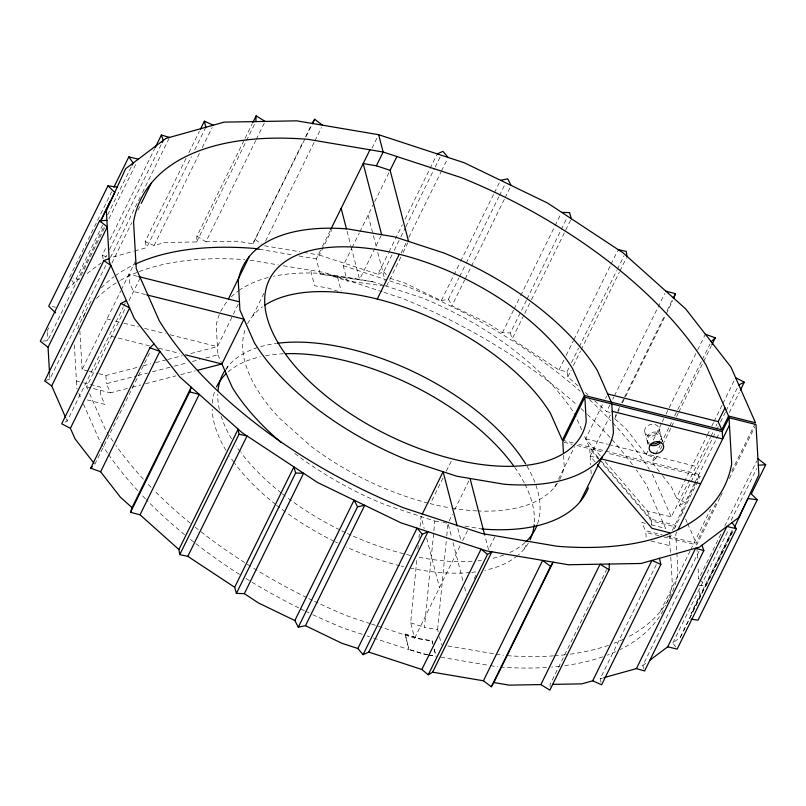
<?xml version="1.0" encoding="UTF-8"?>
<svg xmlns="http://www.w3.org/2000/svg" width="806" height="806" viewBox="0 0 806 806"><rect width="100%" height="100%" fill="white"/><g stroke="black" fill="none" stroke-linecap="round" stroke-linejoin="round"><path stroke-width="0.6" stroke-dasharray="4.03 3.02" d="M186.105 158.329L145.14 241.568L154.067 245.558L164.988 242.505L196.644 241.941L196.896 236.229L244.5 139.488M550.014 686.702L550.115 684.415L606.586 569.661M371.556 624.046L414.637 638.161L410.667 622.826L417.024 557.792M417.881 549.037L418.254 545.289M418.989 537.783L419.352 534.035M420.087 526.53L421.064 516.525L424.188 528.575M438.212 631.924L437.608 629.567L424.43 627.34L434.827 521.039L385.661 504.919A203.968 101.989 26.2 0 1 294.291 453.093M437.608 629.567L446.665 537.018M446.786 535.768L448.005 523.265M657.162 455.944L656.054 458.191L646.14 454.604L626.373 429.185L614.676 418.717L616.197 414.012M47.121 331.175L48.612 327.941M675.72 647.057L672.839 642.956L680.355 637.294L732.503 530.046M69.598 277.254L111.671 191.757M66.404 289.072L73.93 283.41L102.715 224.914M107.692 214.789L131.499 166.409M42.758 341.069L47.675 340.737L103.591 227.111M104.538 227.786L79.069 279.541L73.155 278.11M108.961 218.789L136.083 163.668M103.269 258.625L102.161 255.411L106.583 246.414M109.898 239.664L154.732 148.546M105.677 257.396L106.785 255.139M109.545 249.517L161.563 143.78M45.72 380.553L49.881 378.991L105.777 265.375M140.244 197.027L110.362 257.769L133.574 251.281M142.461 192.523L169.018 138.531M111.923 263.058L131.852 222.557M137.937 210.185L140.707 204.563M88.045 371.012L82.091 369.521L120.739 290.996M121.283 289.878L135.257 261.476M188.876 152.697L199.384 131.328M134.763 250.948L146.591 247.644L191.425 156.525M194.75 149.775L205.822 127.277M65.004 422.163L67.19 421.064L123.106 307.439M123.661 306.32L125.323 302.945M154.067 245.558L200.009 152.193M202.215 147.689L212.18 127.439M87.582 389.117L86.595 386.87L125.232 308.335M129.091 300.497L140.274 277.758M245.054 138.37L252.248 123.741M196.644 241.941L255.321 122.703M94.826 464.327L150.742 350.701M196.896 236.229L205.913 241.78L255.724 140.536M256.278 139.418L264.58 122.542M205.913 241.78L237.569 241.226L252.883 243.815L303.247 141.443M305.464 136.949L311.549 124.577M252.883 243.815L311.892 124.88M265.567 241.085L314.28 142.098M314.834 140.969L321.473 127.469M190.76 353.532L217.419 346.63L232.853 315.277M233.397 314.159L238.908 302.955M226.456 369.43L227.997 366.297M252.862 315.761L263.884 293.364M581.731 429.84L575.333 415.332A203.968 101.989 26.2 0 0 421.931 297.817L372.765 281.707L320.254 274.242L316.274 258.907L321.806 247.674M322.36 246.555L330.097 230.828M303.63 252.399L319.408 255.069L331.588 230.315M371.999 148.193L377.53 136.939M384.069 285.888L347.195 280.982L343.225 265.648L351.507 248.802M352.061 247.684L359.244 233.085M359.798 231.957L374.145 202.79M374.699 201.671L390.124 170.318M320.254 274.242L359.587 279.481L381.077 235.805M319.408 255.069L377.984 274.262L388.492 252.893M389.046 251.774L402.335 224.773M405.106 219.151L429.457 169.663M430.011 168.535L436.651 155.034M377.984 274.262L383.686 271.713L391.988 254.837M394.205 250.334L400.29 237.961M400.844 236.843L405.267 227.846M405.821 226.718L434.605 168.232M435.159 167.104L440.136 156.979M401.096 253.104L406.083 242.979M408.844 237.357L440.953 172.121M441.507 170.993L447.592 158.621M400.854 257.104L386.527 286.221L385.903 283.803M403.06 252.621L408.571 241.427M390.054 278.221L404.914 283.097L441.285 300.678L460.105 262.434M460.659 261.305L493.856 193.823M494.41 192.694L499.952 181.451M441.285 300.678L448.468 299.177L458.987 277.808M459.541 276.68L465.626 264.308M466.18 263.189L498.833 196.825M499.388 195.707L504.919 184.453M526.419 300.336L510.369 332.949L502.42 332.717L488.285 323.397L451.924 305.817L464.659 279.954M465.213 278.826L504.506 198.971M505.06 197.843L510.037 187.717M502.42 332.717L513.493 310.229M514.047 309.101L520.132 296.729M520.686 295.601L554.447 226.99M555.002 225.871L560.533 214.618M526.973 299.207L567.374 217.106M443.008 477.938L430.333 503.69A174.408 87.209 26.2 0 0 450.242 507.901M446.312 471.218L451.823 460.025M578.023 385.923L567.857 376.825L567.001 371.727L558.961 370.014L512.092 339.094L524.263 314.35M524.817 313.232L530.902 300.86M531.456 299.731L571.303 218.748M449.113 521.029L452.418 514.309M454.614 509.825L468.941 480.708M427.613 654.835L408.985 649.646L405.146 634.04L418.908 638.553L432.087 640.78L433.003 644.326M405.146 634.04L408.985 649.646L370.689 637.093M414.637 638.161L460.992 543.959M462.594 540.715L468.326 529.058M405.015 634.312L418.908 638.553M558.961 370.014L563.948 359.889M566.165 355.396L573.358 340.767M573.912 339.648L610.444 265.416M610.998 264.287L617.638 250.787M432.56 643.41L432.087 640.78M567.001 371.727L569.217 367.224M571.434 362.73L578.627 348.101M579.182 346.983L616.822 270.494M617.376 269.365L624.015 255.875M567.857 376.825L571.182 370.075M573.388 365.581L580.592 350.953M581.136 349.834L619.33 272.226M619.885 271.098L626.524 257.598M474.16 578.698L475.812 575.333M494.753 536.856L488.486 549.581L485.051 536.322M524.212 548.997L527.295 542.73M554.73 486.975L556.382 483.62M558.588 479.137L574.567 446.665M600.299 455.874L585.67 438.766L602.757 404.058M605.508 398.456L606.616 396.22M610.092 412.44L606.666 411.554L609.991 404.803M612.751 399.182L613.86 396.935M614.414 395.806L664.799 293.434M595.05 461.818L590.173 456.115L610.555 414.677M617.849 410.637L619.512 407.262M621.728 402.768L623.945 398.265M624.499 397.146L664.9 315.025M667.116 310.522L672.657 299.278M614.676 418.717L616.892 414.213M617.446 413.085L619.663 408.592M622.433 402.96L665.605 315.217M666.159 314.098L672.798 300.598M646.14 454.604L647.802 451.229M653.334 439.975L661.635 423.11M662.189 421.981L663.852 418.606M666.068 414.103L697.069 351.114M697.623 349.985L705.371 334.238M659.399 471.651L651.923 462.04L655.248 455.289M655.802 454.171L660.235 445.174M660.779 444.046L669.091 427.17M669.645 426.042L671.851 421.548M674.622 415.926L701.744 360.806M702.298 359.678L710.056 343.93M660.477 449.194L662.139 445.819M662.693 444.7L670.995 427.825M671.549 426.696L674.32 421.075M676.536 416.581L678.189 413.206M678.743 412.078L703.104 362.579M703.658 361.461L711.406 345.714M694.46 483.449L685.05 502.571L676.365 498.048L706.812 436.187M707.366 435.059L709.582 430.555M711.799 426.062L713.451 422.687M714.005 421.558L722.307 404.693M722.861 403.564L734.488 379.938M605.175 461.576L647.44 510.984L671.267 516.948L710.459 437.295M711.013 436.177L713.219 431.694M715.97 426.092L717.078 423.855M683.105 513.331L679.559 505.302L690.631 482.804M691.185 481.676L716.101 431.059M716.655 429.93L718.317 426.555M720.524 422.062L725.511 411.937M726.065 410.808L737.692 387.182M695.014 482.32L716.05 439.572M716.605 438.454L719.919 431.704M729.329 412.581L739.293 392.331M670.27 534.549L669.242 536.635L670.693 555.737M672.325 530.368L699.759 474.613L578.748 444.338M601.044 682.37L600.168 678.723L656.638 563.958M663.731 536.877L669.685 538.368L671.227 535.234M674.31 528.968L700.202 476.346L607.956 453.264M676.869 532.041L675.771 534.287L676.778 551.727M660.326 611.512L690.218 550.77M690.762 549.642L710.691 509.15M666.854 536.04L696.273 543.163L716.766 501.544M731.707 471.167L754.96 423.916M719.98 497.645L696.737 544.896L669.685 538.368M720.534 496.516L722.196 493.141M729.4 478.522L754.859 426.767M643.863 668.809L642.745 665.595L699.215 550.83M720.856 534.076L698.711 579.081L698.006 566.87M724.725 526.207L756.834 460.951M731.193 520.364L756.663 468.608M672.839 642.956L728.755 529.32M732.201 530.298L691.226 613.547L699.638 595.181L699.225 588.017M680.355 637.294L732.402 531.537M699.084 585.619L706.459 585.126L733.591 529.995M656.054 458.191L651.923 462.04M87.088 273.506L101.022 263.018M642.745 665.595L645.737 663.338M679.559 505.302L685.05 502.571M600.168 678.723L602.586 678.048M98.775 373.692L105.918 375.485L137.433 367.335M143.488 365.763L150.762 363.879M155.608 362.629L166.52 359.798M167.729 359.486L182.277 355.728M127.388 388.442L110.412 392.824L106.392 383.716L136.698 375.868M137.907 375.556L147.599 373.047M152.445 371.798L173.048 366.458M174.267 366.146L187.596 362.7M192.443 361.441L199.717 359.557M205.782 357.995L217.892 354.852L216.199 325.473A203.968 101.989 26.2 0 1 220.169 312.607M132.234 387.182L140.718 384.986M145.564 383.737L175.859 375.888M180.715 374.639L195.254 370.871M52.188 306.683L55.674 307.136M283.42 265.789L323.901 272.408L382.175 291.762M427.664 654.744L422.858 653.948L409.126 649.374M428.863 654.935L434.867 655.923M264.57 245.79L299.973 251.784M259.381 249.276L292.78 254.928M298.966 255.976L316.274 258.907M250.021 260.137L278.473 264.952M372.765 281.707L325.705 273.748A203.968 101.989 26.2 0 0 273.466 276.287M434.827 521.039L442.02 522.248M443.219 522.459L446.806 523.064M464.951 526.127L481.887 528.998M418.777 638.826L431.956 641.052M447.763 645.949L494.763 653.908M496.002 654.109L503.428 655.369M440.882 657.222L489.111 665.393M490.35 665.595L497.776 666.854M428.802 655.056L434.746 656.165M137.494 276.327L129 274.201L129.474 282.422L133.494 291.54L145.634 294.573M106.956 318.985L110.603 319.901M115.46 321.11L122.744 322.934M123.953 323.236L138.521 326.883M144.586 328.405L165.22 333.563M170.076 334.782L217.419 346.63M585.67 438.766L607.523 444.237M608.742 444.539L696.132 466.412M562.356 440.237L574.063 443.159M563.968 442.262L572.169 444.308M576.854 445.486L603.1 452.045M111.46 336.334L151.518 346.358M158.802 348.182L179.436 353.34M590.173 456.115L598.667 458.241M89.244 371.314L97.576 373.4M601.488 461.223L651.067 519.185L674.894 525.149L675.337 526.882L651.51 520.918L599.493 460.115M74.353 344.877L76.439 381.006L82.393 382.497M83.592 382.8L100.266 386.971L100.74 395.202L104.76 404.31L86.897 399.847M645.364 523.366L641.788 522.469L645.415 530.67L662.089 534.841M651.319 524.857L665.615 528.434L646.724 485.645A325.171 162.59 26.2 0 0 636.307 469.858M86.595 386.87L110.412 392.824M658.965 535.688L645.858 532.403L646.221 538.579M651.057 541.007L670.118 545.773M102.161 255.411L106.845 256.761M343.225 265.648L386.759 279.924M389.641 280.871L407.836 286.825A325.171 162.59 26.2 0 1 580.169 391.273M383.988 292.356L402.184 298.311A325.171 162.59 26.2 0 1 577.348 405.257M333.432 276.468L347.195 280.982M338.107 291.339L327.78 287.954L314.602 285.727L310.622 270.393M410.667 622.826L424.43 627.34M370.357 623.653L350.016 616.983A325.171 162.59 26.2 0 1 319.186 603.553M362.317 634.352L344.364 628.468A325.171 162.59 26.2 0 1 310.119 613.437M367.103 635.924L369.501 636.71M255.442 239.624L261.376 244.097M699.679 579.836L706.459 585.126M585.418 392.532L588.189 395.021M594.657 400.804L606.666 411.554M598.233 457.425L589.297 446.977L583.705 434.303M598.687 459.158L589.74 448.71L590.677 464.83M383.686 271.713L388.18 276.972M662.391 475.5L671.69 487.459L676.365 498.048M71.764 280.327L73.93 283.41M448.468 299.177L451.924 305.817M685.644 519.064L687.155 522.51M687.669 523.658L696.273 543.163M652.376 474.16L671.267 516.948M647.44 510.984L651.067 519.185M217.892 354.852L221.922 363.969M89.577 393.62L105.475 429.648A325.171 162.59 26.2 0 0 107.913 433.568M83.421 403.977L99.823 441.134A325.171 162.59 26.2 0 0 101.032 443.088M66.223 418.868L67.19 421.064M78.766 393.167L80.943 398.355M510.369 332.949L512.092 339.094M659.167 428.782A7.395 5.874 -14.5 0 1 649.102 435.935A7.395 5.874 -14.5 0 1 647.5 425.86A7.395 5.874 -14.5 0 1 659.167 428.782L661.192 436.59M661.645 438.323L662.512 441.668M644.679 431.603L646.704 439.411M647.147 441.144L648.024 444.489M457.798 528.373L460.921 540.423M368.09 215.111L376.523 247.654M377.772 252.469L385.59 282.604M448.317 524.474L451.753 537.723M453.012 542.549L463.319 582.315M464.568 587.141L466.452 594.375M347.084 231.272L350.832 245.729M351.144 246.938L359.587 279.481M426.686 538.217L439.502 587.624M439.441 636.649L441.577 644.901M434.233 649.042L436.066 656.114M337.573 277.133L341.24 291.288M434.091 649.314L435.935 656.386M145.14 241.568L146.591 247.644M76.439 381.006L77.023 389.026M696.878 547.345L697.512 558.326M676.849 552.976L677.997 572.905A325.171 162.59 26.2 0 1 627.098 637.455M670.763 556.986L672.345 584.39A325.171 162.59 26.2 0 1 665.484 606.041M651.51 520.918L651.873 527.094M590.959 469.807L591.392 477.273M563.575 455.34L564.21 466.271A174.408 87.209 26.2 0 1 558.246 482.059M105.918 375.485L106.392 383.716M79.865 330.903L82.091 369.521M47.191 332.374L47.675 340.737M49.609 374.196L49.881 378.991M649.475 443.109A7.395 5.874 -14.5 0 1 647.802 435.341A7.395 5.874 -14.5 0 1 657.353 432.429A7.395 5.874 -14.5 0 1 660.688 439.683M623.471 639.239A325.171 162.59 26.2 0 1 614.061 643.269M608.51 645.304A325.171 162.59 26.2 0 1 566.537 654.633M565.379 654.764A325.171 162.59 26.2 0 1 554.75 655.772M553.541 655.862A325.171 162.59 26.2 0 1 506.097 655.58M318.048 603.019A325.171 162.59 26.2 0 1 313.494 600.873M312.365 600.319A325.171 162.59 26.2 0 1 307.832 598.123M306.703 597.568A325.171 162.59 26.2 0 1 258.222 571.031M257.134 570.366A325.171 162.59 26.2 0 1 251.694 567.031M250.616 566.356A325.171 162.59 26.2 0 1 199.273 530.429M198.266 529.633A325.171 162.59 26.2 0 1 195.254 527.235M190.276 523.205A325.171 162.59 26.2 0 1 154.389 490.683M151.065 487.298A325.171 162.59 26.2 0 1 147.014 483.076M143.387 479.177A325.171 162.59 26.2 0 1 115.903 445.436M113.132 441.466A325.171 162.59 26.2 0 1 108.548 434.545M83.371 317.403A325.171 162.59 26.2 0 1 92.992 298.351M101.405 287.903A325.171 162.59 26.2 0 1 114.19 276.569M115.218 275.813A325.171 162.59 26.2 0 1 134.38 264.58M589.458 399.625A325.171 162.59 26.2 0 1 610.847 420.742M612.671 422.687A325.171 162.59 26.2 0 1 649.314 469.263M648.588 443.864A7.395 5.874 -14.5 0 1 653.475 433.92A7.395 5.874 -14.5 0 1 661.132 441.416M220.693 311.499A203.968 101.989 26.2 0 1 227.282 301.253M231.312 296.87A203.968 101.989 26.2 0 1 237.931 291.238M238.959 290.492A203.968 101.989 26.2 0 1 268.448 277.466M557.591 483.086A174.408 87.209 26.2 0 1 478.371 510.984M477.081 510.923A174.408 87.209 26.2 0 1 451.471 508.112M428.046 503.105A174.408 87.209 26.2 0 1 310.159 445.597L279.4 418.082A174.408 87.209 26.2 0 1 245.618 328.264M247.573 323.841A174.408 87.209 26.2 0 1 262.544 306.784M663.177 610.525A325.171 162.59 26.2 0 1 620.247 649.545M615.794 651.661A325.171 162.59 26.2 0 1 607.311 655.177M602.858 656.789A325.171 162.59 26.2 0 1 564.311 665.675M559.727 666.25A325.171 162.59 26.2 0 1 551.495 667.066M546.68 667.428A325.171 162.59 26.2 0 1 500.445 667.066M308.98 612.892A325.171 162.59 26.2 0 1 305.575 611.26M304.446 610.716A325.171 162.59 26.2 0 1 299.923 608.5M298.794 607.936A325.171 162.59 26.2 0 1 246.042 578.517M239.573 574.436A325.171 162.59 26.2 0 1 194.639 542.7M193.621 541.914A325.171 162.59 26.2 0 1 189.601 538.72M184.624 534.69A325.171 162.59 26.2 0 1 146.229 499.629M145.412 498.783A325.171 162.59 26.2 0 1 141.362 494.552M137.735 490.663A325.171 162.59 26.2 0 1 108.165 453.939M107.48 452.952A325.171 162.59 26.2 0 1 101.647 444.076M77.719 328.888A325.171 162.59 26.2 0 1 86.645 310.884M96.579 298.522A325.171 162.59 26.2 0 1 119.298 281.002M120.437 280.347A325.171 162.59 26.2 0 1 138.148 272.025M139.247 271.602A325.171 162.59 26.2 0 1 244.782 259.623M581.055 408.592A325.171 162.59 26.2 0 1 586.516 413.629M587.413 414.475A325.171 162.59 26.2 0 1 633.425 465.878M528.353 543.043A174.408 87.209 26.2 0 1 518.419 554.911M517.482 555.707A174.408 87.209 26.2 0 1 484.9 570.305M475.742 571.887A174.408 87.209 26.2 0 1 471.218 572.421M470.059 572.532A174.408 87.209 26.2 0 1 411.05 568.28M403.564 566.618A174.408 87.209 26.2 0 1 401.066 566.024M399.816 565.711A174.408 87.209 26.2 0 1 346.509 547.143M337.523 542.972A174.408 87.209 26.2 0 1 335.296 541.884M334.178 541.34A174.408 87.209 26.2 0 1 286.402 512.646M285.415 511.931A174.408 87.209 26.2 0 1 276.579 505.241M275.561 504.435A174.408 87.209 26.2 0 1 234.677 463.309M233.931 462.312A174.408 87.209 26.2 0 1 229.75 456.357M225.922 450.322A174.408 87.209 26.2 0 1 212.159 409.337M212.28 403.181A174.408 87.209 26.2 0 1 214.688 391.424M228.138 371.868A174.408 87.209 26.2 0 1 260.388 356.756M265.527 355.718A174.408 87.209 26.2 0 1 283.631 353.763M514.772 467.45A174.408 87.209 26.2 0 1 524.434 483.257M525.008 484.386A174.408 87.209 26.2 0 1 534.277 523.598M524.978 542.619A174.408 87.209 26.2 0 1 508.042 553.319M503.72 555.052A174.408 87.209 26.2 0 1 490.552 558.82M481.394 560.402A174.408 87.209 26.2 0 1 478.008 560.815M472.185 561.329A174.408 87.209 26.2 0 1 417.941 557.047M410.456 555.425A174.408 87.209 26.2 0 1 352.162 535.658M351.033 535.154A174.408 87.209 26.2 0 1 346.54 533.088M345.411 532.554A174.408 87.209 26.2 0 1 340.948 530.408M339.83 529.854A174.408 87.209 26.2 0 1 286.241 496.859M285.294 496.133A174.408 87.209 26.2 0 1 282.231 493.756M281.213 492.95A174.408 87.209 26.2 0 1 241.075 452.821M240.329 451.823A174.408 87.209 26.2 0 1 236.067 445.869M231.574 438.837A174.408 87.209 26.2 0 1 221.217 416.42M219.333 409.488A174.408 87.209 26.2 0 1 217.801 394.124M225.811 369.188A174.408 87.209 26.2 0 1 276.468 343.406M526.953 466.1A174.408 87.209 26.2 0 1 537.521 523.88"/><path stroke-width="1.21" d="M739.596 516.908L699.396 547.153L641.012 563.475L568.432 564.754L486.592 550.911L401.076 522.882L317.705 482.582L242.173 432.751L179.617 376.795L159.85 351.386L134.3 318.521L109.314 261.9L106.362 210.789L125.645 168.686L165.845 138.441L224.219 122.119L255.865 121.585L256.127 115.873L265.134 121.414L296.81 120.84L378.639 134.693L464.155 162.721L547.526 203.021L623.058 252.852L685.614 308.809L730.931 367.083L755.514 422.787L728.574 416.047L706.076 365.058A325.171 162.59 26.2 0 0 461.536 177.723L383.142 152.022L308.124 139.337A325.171 162.59 26.2 0 0 133.554 221.791L136.254 268.64L159.165 320.546A325.171 162.59 26.2 0 0 403.705 507.871L482.099 533.562L557.117 546.256A325.171 162.59 26.2 0 0 731.687 463.803L729.027 417.77L755.968 424.51L758.879 474.794L734.609 527.033M179.768 554.639L238.999 434.253L238.143 429.155L178.912 549.531L179.768 554.639L187.798 556.352L234.677 587.272L236.4 593.418L244.339 593.639L258.474 602.969L294.835 620.539L298.291 627.189L305.484 625.688L341.845 643.269L357.844 648.508L363.073 654.653L368.785 652.094L421.85 669.494L428.258 674.763L432.631 672.184L483.409 680.778L491.328 686.742L493.887 682.551L509.19 685.14L540.856 684.586L549.863 690.127L609.104 569.741L609.356 564.039M130.532 512.324L132.043 507.629L191.213 387.212L189.702 391.907L130.532 512.324L140.043 514.792L178.912 549.531M673.907 298.341L675.418 293.646L665.907 291.188M117.233 187.052L107.944 185.843L48.713 306.23L55.533 312.809M113.878 187.254L128.829 156.878L138.3 159.165M106.916 220.36L99.541 220.854L40.3 341.24L48.058 347.285L49.539 372.997M100.629 220.804L110.039 201.671M100.377 221.68L114.774 192.422L107.944 185.843M132.053 165.29L133.151 163.034L128.829 156.878M48.058 347.285L107.289 226.899L99.541 220.854M155.286 147.427L161.371 135.045L169.572 137.403M109.102 258.625L103.903 260.57L44.683 380.936L51.685 385.933L65.739 417.77M162.117 142.652L163.225 140.405L161.371 135.045M141.262 203.434L151.226 183.194M51.685 385.933L110.896 265.567L103.903 260.57M200.493 129.081L204.371 121.202L213.288 125.192M126.421 300.688L120.94 303.419L61.709 423.795L70.394 428.308L75.069 438.907L94.07 463.349M70.394 428.308L129.625 307.932L120.94 303.419M252.802 122.623L256.127 115.873M132.043 507.629L120.376 497.181L100.619 471.762L90.705 468.165L149.936 347.789L154.057 343.95M100.619 471.762L159.85 351.386L149.936 347.789M312.446 123.761L314.662 119.258L322.581 125.222M228.39 299.016L249.326 256.459M140.043 514.792L199.223 394.376L189.702 391.907M330.641 229.71L369.964 149.795M381.631 234.687L363.184 163.578L376.362 165.804L383.142 152.022L378.639 134.693M187.798 556.352L247.039 435.965L238.999 434.253M408.571 241.427L390.124 170.318L396.905 156.545M234.677 587.272L293.908 466.886L295.631 473.031L236.4 593.418M377.258 299.046L399.302 254.253M244.339 593.639L303.58 473.253L295.631 473.031M294.835 620.539L354.076 500.153L357.532 506.803L298.291 627.189M305.484 625.688L364.715 505.302L357.532 506.803M422.163 514.288L443.109 471.732L457.173 525.965M357.844 648.508L417.075 528.121L422.314 534.267L363.073 654.653M368.785 652.094L428.016 531.708L422.314 534.267M421.85 669.494L481.091 549.108L487.489 554.377L491.862 551.798L432.631 672.184M428.258 674.763L487.489 554.377M612.207 411.322L722.67 438.958L722.247 431.553L584.844 397.177L586.244 421.478A174.408 87.209 26.2 0 1 356.403 417.579A174.408 87.209 26.2 0 1 312.919 249.951A174.408 87.209 26.2 0 1 572.512 368.513L584.39 395.444L562.356 440.237L550.468 413.307A174.408 87.209 26.2 0 0 411.957 309.957A174.408 87.209 26.2 0 0 264.63 305.353M584.844 397.177L562.8 441.97L563.434 452.901M483.409 680.778L542.65 560.392L550.558 566.356L491.328 686.742M673.201 298.149L675.418 293.646M580.31 501.483L602.344 456.69M493.887 682.551L553.118 562.165L550.558 566.356M540.856 684.586L600.087 564.2L609.104 569.741M711.96 344.585L715.275 337.835L705.371 334.238M584.39 395.444L721.793 429.82L718.176 421.619L724.957 407.846M592.702 680.808L651.933 560.422L660.86 564.412L601.619 684.798L592.702 680.808L581.781 683.861L552.553 684.375M740.402 390.084L744.281 382.205L735.596 377.692M721.793 429.82L728.574 416.047M722.247 431.553L729.027 417.77M677.977 529.794L729.45 425.175M636.397 668.597L695.638 548.211L703.84 550.558L644.609 670.945L636.397 668.597L603.795 677.705M667.69 646.825L726.931 526.439L736.402 528.726L677.161 649.112L667.69 646.825L649.727 660.336M738.588 517.674L748.008 498.541L757.287 499.75L698.056 620.136L691.085 619.23M751.303 493.987L765.7 464.74L757.942 458.695M312.103 123.449L314.662 119.258M90.705 468.165L92.358 466.634M711.154 341.684L715.275 337.835M738.8 384.936L744.281 382.205M437.205 153.916L442.907 151.357L448.146 157.502M197.682 370.246L221.922 363.969L243.956 319.176L146.853 294.885M500.506 180.322L507.689 178.831L511.145 185.471M758.325 465.233L765.7 464.74M255.865 121.585L265.134 121.414M561.641 212.371L569.58 212.603L571.303 218.748M259.381 249.276L254.434 248.439A325.171 162.59 26.2 0 0 135.398 264.106M618.192 249.669L626.232 251.371L627.078 256.479M138.713 276.629L239.463 301.837M607.714 393.983L718.176 421.619M185.501 354.862L221.922 363.969L232.259 387.414A203.968 101.989 26.2 0 0 281.375 442.685M601.095 458.846L700.636 483.751M669.806 532.796L651.943 528.323L597.488 464.669M376.362 165.804L390.124 170.318M750.467 493.161L757.287 499.75M732.07 522.57L736.402 528.726M611.331 402.184L597.367 370.538A203.968 101.989 26.2 0 0 443.975 253.034L394.799 236.914L347.749 228.954A203.968 101.989 26.2 0 0 238.244 280.679L239.936 310.068L254.303 342.621A203.968 101.989 26.2 0 0 407.705 460.125L456.871 476.245L503.931 484.205A203.968 101.989 26.2 0 0 613.437 432.479L611.784 403.917M701.986 545.209L703.84 550.558M470.049 478.472L484.738 535.113M341.14 208.371L346.459 228.864M659.409 558.336L660.86 564.412M204.371 121.202L205.822 127.277M659.721 441.114A7.395 5.874 -14.5 0 1 651.127 443.743M660.174 442.847A7.395 5.874 -14.5 0 1 649.928 444.841M588.39 487.892A203.968 101.989 26.2 0 1 481.887 528.998M216.522 386.94A174.408 87.209 26.2 0 1 226.345 373.49M286.08 353.683A174.408 87.209 26.2 0 1 513.351 465.465M534.166 524.787A174.408 87.209 26.2 0 1 530.036 539.839M537.108 525.018A174.408 87.209 26.2 0 1 525.865 541.803M218.033 390.507A174.408 87.209 26.2 0 1 225.126 370.196M277.586 343.255A174.408 87.209 26.2 0 1 525.603 463.843M653.595 453.274A7.395 5.874 -14.5 0 0 663.67 446.121A7.395 5.874 -14.5 0 0 652.004 443.209A7.395 5.874 -14.5 0 0 653.595 453.274"/></g></svg>
